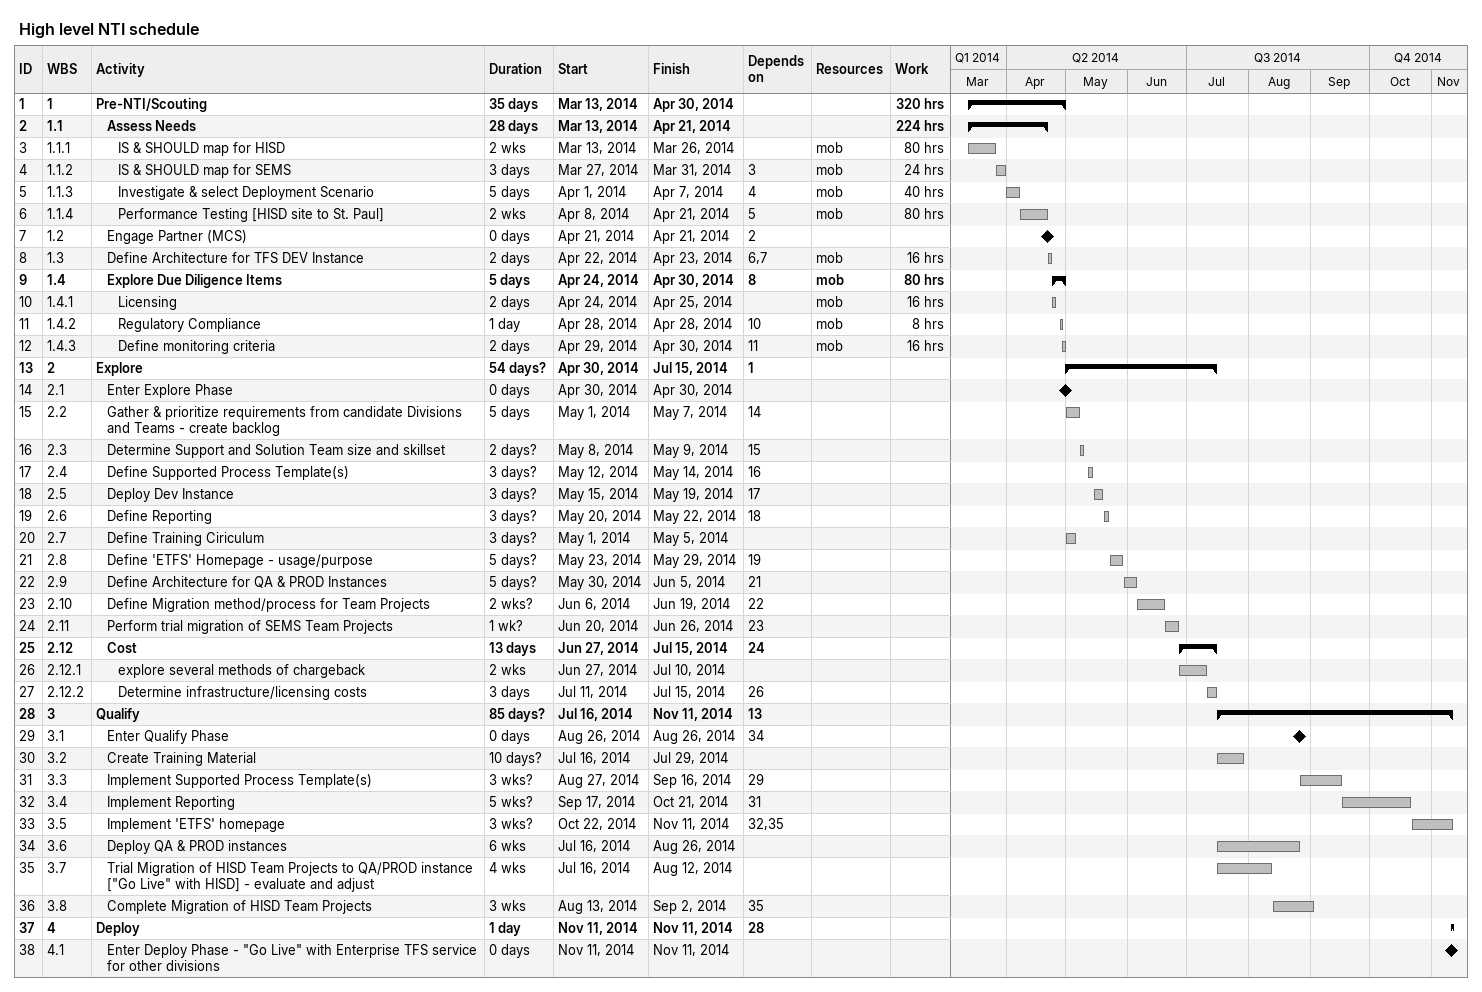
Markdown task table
High level NTI schedule

| ID | WBS | Task | Duration | Start | Finish | Predecessors | Resources | Work (h) |
|---|---|---|---|---|---|---|---|---|
| 1 | 1 | **Pre-NTI/Scouting** | 35d | 2014-03-13 | 2014-04-30 |  |  | 320 |
| 2 | 1.1 | **Assess Needs** | 28d | 2014-03-13 | 2014-04-21 |  |  | 224 |
| 3 | 1.1.1 | IS & SHOULD map for HISD | 2w | 2014-03-13 | 2014-03-26 |  | mob | 80 |
| 4 | 1.1.2 | IS & SHOULD map for SEMS | 3d | 2014-03-27 | 2014-03-31 | 3 | mob | 24 |
| 5 | 1.1.3 | Investigate & select Deployment Scenario | 5d | 2014-04-01 | 2014-04-07 | 4 | mob | 40 |
| 6 | 1.1.4 | Performance Testing [HISD site to St. Paul] | 2w | 2014-04-08 | 2014-04-21 | 5 | mob | 80 |
| 7 | 1.2 | Engage Partner (MCS) | 0d | 2014-04-21 | 2014-04-21 | 2 |  |  |
| 8 | 1.3 | Define Architecture for TFS DEV Instance | 2d | 2014-04-22 | 2014-04-23 | 6, 7 | mob | 16 |
| 9 | 1.4 | **Explore Due Diligence Items** | 5d | 2014-04-24 | 2014-04-30 | 8 | mob | 80 |
| 10 | 1.4.1 | Licensing | 2d | 2014-04-24 | 2014-04-25 |  | mob | 16 |
| 11 | 1.4.2 | Regulatory Compliance | 1d | 2014-04-28 | 2014-04-28 | 10 | mob | 8 |
| 12 | 1.4.3 | Define monitoring criteria | 2d | 2014-04-29 | 2014-04-30 | 11 | mob | 16 |
| 13 | 2 | **Explore** | 54d? | 2014-04-30 | 2014-07-15 | 1 |  |  |
| 14 | 2.1 | Enter Explore Phase | 0d | 2014-04-30 | 2014-04-30 |  |  |  |
| 15 | 2.2 | Gather & prioritize requirements from candidate Divisions and Teams - create backlog | 5d | 2014-05-01 | 2014-05-07 | 14 |  |  |
| 16 | 2.3 | Determine Support and Solution Team size and skillset | 2d? | 2014-05-08 | 2014-05-09 | 15 |  |  |
| 17 | 2.4 | Define Supported Process Template(s) | 3d? | 2014-05-12 | 2014-05-14 | 16 |  |  |
| 18 | 2.5 | Deploy Dev Instance | 3d? | 2014-05-15 | 2014-05-19 | 17 |  |  |
| 19 | 2.6 | Define Reporting | 3d? | 2014-05-20 | 2014-05-22 | 18 |  |  |
| 20 | 2.7 | Define Training Ciriculum | 3d? | 2014-05-01 | 2014-05-05 |  |  |  |
| 21 | 2.8 | Define 'ETFS' Homepage - usage/purpose | 5d? | 2014-05-23 | 2014-05-29 | 19 |  |  |
| 22 | 2.9 | Define Architecture for QA & PROD Instances | 5d? | 2014-05-30 | 2014-06-05 | 21 |  |  |
| 23 | 2.10 | Define Migration method/process for Team Projects | 2w? | 2014-06-06 | 2014-06-19 | 22 |  |  |
| 24 | 2.11 | Perform trial migration of SEMS Team Projects | 1w? | 2014-06-20 | 2014-06-26 | 23 |  |  |
| 25 | 2.12 | **Cost** | 13d | 2014-06-27 | 2014-07-15 | 24 |  |  |
| 26 | 2.12.1 | explore several methods of chargeback | 2w | 2014-06-27 | 2014-07-10 |  |  |  |
| 27 | 2.12.2 | Determine infrastructure/licensing costs | 3d | 2014-07-11 | 2014-07-15 | 26 |  |  |
| 28 | 3 | **Qualify** | 85d? | 2014-07-16 | 2014-11-11 | 13 |  |  |
| 29 | 3.1 | Enter Qualify Phase | 0d | 2014-08-26 | 2014-08-26 | 34 |  |  |
| 30 | 3.2 | Create Training Material | 10d? | 2014-07-16 | 2014-07-29 |  |  |  |
| 31 | 3.3 | Implement Supported Process Template(s) | 3w? | 2014-08-27 | 2014-09-16 | 29 |  |  |
| 32 | 3.4 | Implement Reporting | 5w? | 2014-09-17 | 2014-10-21 | 31 |  |  |
| 33 | 3.5 | Implement 'ETFS' homepage | 3w? | 2014-10-22 | 2014-11-11 | 32, 35 |  |  |
| 34 | 3.6 | Deploy QA & PROD instances | 6w | 2014-07-16 | 2014-08-26 |  |  |  |
| 35 | 3.7 | Trial Migration of HISD Team Projects to QA/PROD instance ["Go Live" with HISD] - evaluate and adjust | 4w | 2014-07-16 | 2014-08-12 |  |  |  |
| 36 | 3.8 | Complete Migration of HISD Team Projects | 3w | 2014-08-13 | 2014-09-02 | 35 |  |  |
| 37 | 4 | **Deploy** | 1d | 2014-11-11 | 2014-11-11 | 28 |  |  |
| 38 | 4.1 | Enter Deploy Phase - "Go Live" with Enterprise TFS service for other divisions | 0d | 2014-11-11 | 2014-11-11 |  |  |  |
